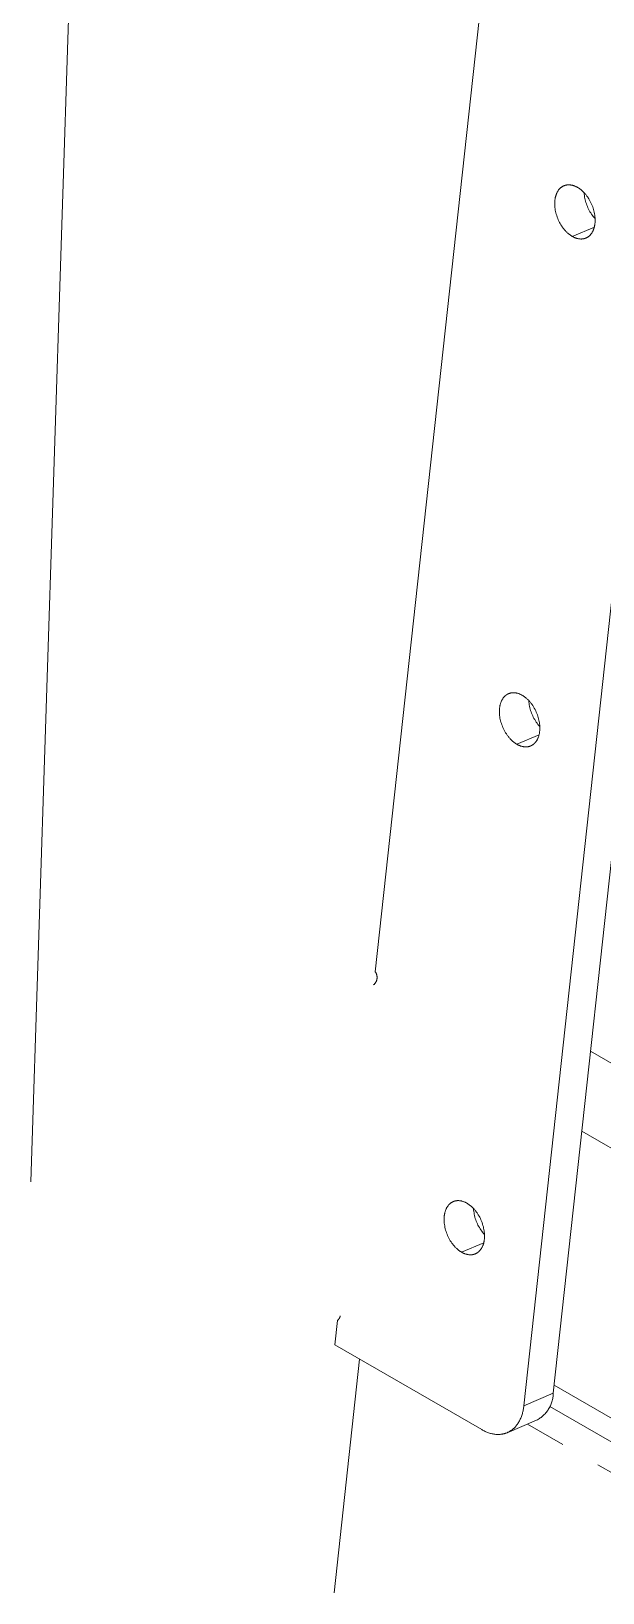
# Model space of a CAD drawing. Header units: inches. Extents: x -16 to 183, y -17 to 123.
# Drawn here: x 47.807 to 49.214, y 3.632 to 7.477 of the extents above; entities that cross this region are included whole.
import ezdxf

# ---------------------------------------------------------------- set-up
doc = ezdxf.new("R2010")
doc.units = ezdxf.units.IN
doc.linetypes.add('HIDDEN', pattern=[1.905, 1.27, -0.635])
doc.layers.add('ZANO_R', color=7, linetype='Continuous', lineweight=0)
doc.layers.add('ZANO_R_przerywana', color=250, linetype='HIDDEN', lineweight=0)

msp = doc.modelspace()

# ---------------------------------------------------------------- linework, layer by layer
at = {"layer": 'ZANO_R'}
for p, q in [((49.09182, 4.12322), (49.93344, 11.85211)), ((49.01933, 4.0926), (49.85922, 11.80564)), ((47.80522, 4.64388), (47.98348, 10.11706)), ((48.95901, 7.96488), (48.65367, 5.16085)), ((49.09848, 7.07339), (49.09892, 7.07464)), ((49.09892, 7.07464), (49.09939, 7.07586)), ((49.09939, 7.07586), (49.09989, 7.07707)), ((49.09989, 7.07707), (49.10041, 7.07825)), ((49.10041, 7.07825), (49.10097, 7.07942)), ((49.10097, 7.07942), (49.10156, 7.08056)), ((49.10156, 7.08056), (49.10218, 7.08168)), ((49.10218, 7.08168), (49.10282, 7.08278)), ((49.10282, 7.08278), (49.1035, 7.08384)), ((49.1035, 7.08384), (49.10421, 7.08488)), ((49.10421, 7.08488), (49.10494, 7.08589)), ((49.10494, 7.08589), (49.10571, 7.08686)), ((49.10571, 7.08686), (49.1065, 7.08781)), ((49.1065, 7.08781), (49.1069, 7.08827)), ((49.1069, 7.08827), (49.10732, 7.08872)), ((49.10732, 7.08872), (49.10774, 7.08916)), ((49.10774, 7.08916), (49.10816, 7.08959)), ((49.10816, 7.08959), (49.1086, 7.09002)), ((49.1086, 7.09002), (49.10903, 7.09043)), ((49.10903, 7.09043), (49.10948, 7.09084)), ((49.10948, 7.09084), (49.10993, 7.09123)), ((49.10993, 7.09123), (49.11039, 7.09162)), ((49.11039, 7.09162), (49.11086, 7.092)), ((49.11086, 7.092), (49.11133, 7.09237)), ((49.11133, 7.09237), (49.1118, 7.09272)), ((49.1118, 7.09272), (49.11228, 7.09307)), ((49.11228, 7.09307), (49.11277, 7.09341)), ((49.11277, 7.09341), (49.11327, 7.09374)), ((49.11327, 7.09374), (49.11377, 7.09405)), ((49.11377, 7.09405), (49.11427, 7.09436)), ((49.11427, 7.09436), (49.11478, 7.09466)), ((49.11478, 7.09466), (49.11529, 7.09494)), ((49.11529, 7.09494), (49.11581, 7.09522)), ((49.11581, 7.09522), (49.11634, 7.09548)), ((49.11634, 7.09548), (49.11687, 7.09573)), ((49.11687, 7.09573), (49.1174, 7.09598)), ((49.1174, 7.09598), (49.11794, 7.09621)), ((49.11794, 7.09621), (49.11848, 7.09643)), ((49.11848, 7.09643), (49.11903, 7.09664)), ((49.11903, 7.09664), (49.11958, 7.09684)), ((49.11958, 7.09684), (49.12013, 7.09703)), ((49.12013, 7.09703), (49.12069, 7.09721)), ((49.12069, 7.09721), (49.12125, 7.09737)), ((49.12125, 7.09737), (49.12181, 7.09753)), ((49.12181, 7.09753), (49.12238, 7.09767)), ((49.12238, 7.09767), (49.12295, 7.09781)), ((49.12295, 7.09781), (49.12353, 7.09793)), ((49.12353, 7.09793), (49.1241, 7.09804)), ((49.1241, 7.09804), (49.12468, 7.09814)), ((49.12468, 7.09814), (49.12526, 7.09823)), ((49.12526, 7.09823), (49.12585, 7.09831)), ((49.12585, 7.09831), (49.12643, 7.09838)), ((49.12643, 7.09838), (49.12702, 7.09843)), ((49.12702, 7.09843), (49.12761, 7.09848)), ((49.12761, 7.09848), (49.1282, 7.09852)), ((49.1282, 7.09852), (49.1288, 7.09854)), ((49.1288, 7.09854), (49.12939, 7.09855)), ((49.12939, 7.09855), (49.12999, 7.09856)), ((49.12999, 7.09856), (49.13058, 7.09855)), ((49.13058, 7.09855), (49.13178, 7.0985)), ((49.13178, 7.0985), (49.13298, 7.09842)), ((49.13298, 7.09842), (49.13418, 7.09829)), ((49.13418, 7.09829), (49.13538, 7.09812)), ((49.13538, 7.09812), (49.13658, 7.09792)), ((49.13658, 7.09792), (49.13777, 7.09767)), ((49.13777, 7.09767), (49.13897, 7.09739)), ((49.13897, 7.09739), (49.14016, 7.09708)), ((49.14016, 7.09708), (49.14134, 7.09673)), ((49.14134, 7.09673), (49.14252, 7.09634)), ((49.14252, 7.09634), (49.14369, 7.09592)), ((49.14369, 7.09592), (49.14485, 7.09547)), ((49.14485, 7.09547), (49.146, 7.09499)), ((49.146, 7.09499), (49.14715, 7.09448)), ((49.14715, 7.09448), (49.14828, 7.09394)), ((49.14828, 7.09394), (49.1494, 7.09337)), ((49.1494, 7.09337), (49.15051, 7.09278)), ((49.15051, 7.09278), (49.15161, 7.09216)), ((49.15161, 7.09216), (49.15271, 7.09151)), ((49.15271, 7.09151), (49.15381, 7.09083)), ((49.15381, 7.09083), (49.15491, 7.09011)), ((49.15491, 7.09011), (49.15602, 7.08935)), ((49.15602, 7.08935), (49.15713, 7.08856)), ((49.15713, 7.08856), (49.15825, 7.08773)), ((49.15825, 7.08773), (49.15937, 7.08687)), ((49.15937, 7.08687), (49.16049, 7.08597)), ((49.16049, 7.08597), (49.1616, 7.08503)), ((49.1616, 7.08503), (49.16272, 7.08405)), ((49.16272, 7.08405), (49.16383, 7.08304)), ((49.16383, 7.08304), (49.16494, 7.08199)), ((49.16494, 7.08199), (49.16605, 7.0809)), ((49.16605, 7.0809), (49.16715, 7.07978)), ((49.16715, 7.07978), (49.16824, 7.07863)), ((49.16808, 7.07556), (49.16782, 7.07908)), ((49.16847, 7.07205), (49.16808, 7.07556)), ((49.16824, 7.07863), (49.16932, 7.07743)), ((49.16932, 7.07743), (49.1704, 7.07621)), ((49.1704, 7.07621), (49.17146, 7.07495)), ((49.17146, 7.07495), (49.17251, 7.07366)), ((49.09524, 7.05193), (49.09525, 7.05339)), ((49.09526, 7.05044), (49.09524, 7.05193)), ((49.09525, 7.05339), (49.09529, 7.05484)), ((49.09531, 7.04892), (49.09526, 7.05044)), ((49.09529, 7.05484), (49.09535, 7.05626)), ((49.09538, 7.04739), (49.09531, 7.04892)), ((49.09535, 7.05626), (49.09543, 7.05766)), ((49.09548, 7.04584), (49.09538, 7.04739)), ((49.09543, 7.05766), (49.09554, 7.05903)), ((49.09561, 7.04427), (49.09548, 7.04584)), ((49.09554, 7.05903), (49.09568, 7.06037)), ((49.09578, 7.04268), (49.09561, 7.04427)), ((49.09568, 7.06037), (49.09583, 7.0617)), ((49.09619, 7.03946), (49.09578, 7.04268)), ((49.09583, 7.0617), (49.09602, 7.06303)), ((49.09602, 7.06303), (49.09623, 7.06435)), ((49.09673, 7.03618), (49.09619, 7.03946)), ((49.09623, 7.06435), (49.09647, 7.06567)), ((49.09647, 7.06567), (49.09673, 7.06699)), ((49.09673, 7.06699), (49.09702, 7.06829)), ((49.09739, 7.03285), (49.09673, 7.03618)), ((49.09702, 7.06829), (49.09735, 7.06958)), ((49.09735, 7.06958), (49.0977, 7.07087)), ((49.0977, 7.07087), (49.09807, 7.07214)), ((49.09807, 7.07214), (49.09848, 7.07339)), ((49.16897, 7.06855), (49.16847, 7.07205)), ((49.1696, 7.06508), (49.16897, 7.06855)), ((49.17034, 7.06163), (49.1696, 7.06508)), ((49.1712, 7.0582), (49.17034, 7.06163)), ((49.17218, 7.05481), (49.1712, 7.0582)), ((49.17327, 7.05145), (49.17218, 7.05481)), ((49.17251, 7.07366), (49.17355, 7.07233)), ((49.17448, 7.04813), (49.17327, 7.05145)), ((49.17355, 7.07233), (49.17458, 7.07098)), ((49.1758, 7.04486), (49.17448, 7.04813)), ((49.17458, 7.07098), (49.17559, 7.06959)), ((49.17559, 7.06959), (49.17658, 7.06818)), ((49.17722, 7.04163), (49.1758, 7.04486)), ((49.17658, 7.06818), (49.17756, 7.06673)), ((49.17876, 7.03845), (49.17722, 7.04163)), ((49.17756, 7.06673), (49.17945, 7.06377)), ((49.18041, 7.03533), (49.17876, 7.03845)), ((49.17945, 7.06377), (49.18126, 7.06071)), ((49.18126, 7.06071), (49.18298, 7.05756)), ((49.18298, 7.05756), (49.1846, 7.05435)), ((49.1846, 7.05435), (49.18611, 7.05107)), ((49.18611, 7.05107), (49.18751, 7.04774)), ((49.18751, 7.04774), (49.1888, 7.04438)), ((49.1888, 7.04438), (49.18996, 7.041)), ((49.18996, 7.041), (49.191, 7.03762)), ((49.191, 7.03762), (49.19192, 7.03424)), ((49.09818, 7.0295), (49.09739, 7.03285)), ((49.09909, 7.02612), (49.09818, 7.0295)), ((49.10013, 7.02273), (49.09909, 7.02612)), ((49.1013, 7.01935), (49.10013, 7.02273)), ((49.10258, 7.016), (49.1013, 7.01935)), ((49.10398, 7.01267), (49.10258, 7.016)), ((49.10549, 7.00939), (49.10398, 7.01267)), ((49.10711, 7.00617), (49.10549, 7.00939)), ((49.10883, 7.00303), (49.10711, 7.00617)), ((49.11064, 6.99997), (49.10883, 7.00303)), ((49.11254, 6.997), (49.11064, 6.99997)), ((49.18216, 7.03226), (49.18041, 7.03533)), ((49.18402, 7.02926), (49.18216, 7.03226)), ((49.18597, 7.02632), (49.18402, 7.02926)), ((49.18803, 7.02345), (49.18597, 7.02632)), ((49.19018, 7.02065), (49.18803, 7.02345)), ((49.19243, 7.01792), (49.19018, 7.02065)), ((49.19192, 7.03424), (49.1927, 7.03088)), ((49.19477, 7.01528), (49.19243, 7.01792)), ((49.1927, 7.03088), (49.19337, 7.02756)), ((49.19363, 6.99806), (49.19336, 6.99675)), ((49.19337, 7.02756), (49.1939, 7.02428)), ((49.19386, 6.99938), (49.19363, 6.99806)), ((49.19407, 7.0007), (49.19386, 6.99938)), ((49.1939, 7.02428), (49.19432, 7.02105)), ((49.19426, 7.00203), (49.19407, 7.0007)), ((49.19442, 7.00336), (49.19426, 7.00203)), ((49.19432, 7.02105), (49.19448, 7.01947)), ((49.19455, 7.00471), (49.19442, 7.00336)), ((49.19448, 7.01947), (49.19461, 7.0179)), ((49.19466, 7.00608), (49.19455, 7.00471)), ((49.19461, 7.0179), (49.19471, 7.01634)), ((49.19475, 7.00748), (49.19466, 7.00608)), ((49.19471, 7.01634), (49.19479, 7.01481)), ((49.19481, 7.0089), (49.19475, 7.00748)), ((49.19479, 7.01481), (49.19483, 7.0133)), ((49.19484, 7.01034), (49.19481, 7.0089)), ((49.19483, 7.0133), (49.19485, 7.01181)), ((49.19485, 7.01181), (49.19484, 7.01034)), ((49.11351, 6.99556), (49.11254, 6.997)), ((49.1145, 6.99414), (49.11351, 6.99556)), ((49.11551, 6.99276), (49.1145, 6.99414)), ((49.11654, 6.9914), (49.11551, 6.99276)), ((49.11758, 6.99008), (49.11654, 6.9914)), ((49.11863, 6.98879), (49.11758, 6.99008)), ((49.11969, 6.98753), (49.11863, 6.98879)), ((49.12077, 6.9863), (49.11969, 6.98753)), ((49.12185, 6.98511), (49.12077, 6.9863)), ((49.12295, 6.98395), (49.12185, 6.98511)), ((49.12404, 6.98283), (49.12295, 6.98395)), ((49.12515, 6.98175), (49.12404, 6.98283)), ((49.12626, 6.9807), (49.12515, 6.98175)), ((49.12737, 6.97968), (49.12626, 6.9807)), ((49.12849, 6.97871), (49.12737, 6.97968)), ((49.12961, 6.97777), (49.12849, 6.97871)), ((49.13072, 6.97687), (49.12961, 6.97777)), ((49.13184, 6.976), (49.13072, 6.97687)), ((49.13296, 6.97517), (49.13184, 6.976)), ((49.13407, 6.97438), (49.13296, 6.97517)), ((49.13518, 6.97363), (49.13407, 6.97438)), ((49.13629, 6.97291), (49.13518, 6.97363)), ((49.13739, 6.97222), (49.13629, 6.97291)), ((49.13848, 6.97158), (49.13739, 6.97222)), ((49.13848, 6.97158), (49.19285, 6.99454)), ((49.13958, 6.97096), (49.13848, 6.97158)), ((49.14069, 6.97037), (49.13958, 6.97096)), ((49.14181, 6.9698), (49.14069, 6.97037)), ((49.14294, 6.96926), (49.14181, 6.9698)), ((49.14409, 6.96875), (49.14294, 6.96926)), ((49.14524, 6.96827), (49.14409, 6.96875)), ((49.1464, 6.96782), (49.14524, 6.96827)), ((49.14757, 6.9674), (49.1464, 6.96782)), ((49.14875, 6.96701), (49.14757, 6.9674)), ((49.14994, 6.96666), (49.14875, 6.96701)), ((49.15113, 6.96634), (49.14994, 6.96666)), ((49.15232, 6.96606), (49.15113, 6.96634)), ((49.15352, 6.96582), (49.15232, 6.96606)), ((49.15471, 6.96561), (49.15352, 6.96582)), ((49.15591, 6.96544), (49.15471, 6.96561)), ((49.15711, 6.96532), (49.15591, 6.96544)), ((49.15831, 6.96523), (49.15711, 6.96532)), ((49.15951, 6.96519), (49.15831, 6.96523)), ((49.16011, 6.96518), (49.15951, 6.96519)), ((49.1607, 6.96518), (49.16011, 6.96518)), ((49.1613, 6.9652), (49.1607, 6.96518)), ((49.16189, 6.96522), (49.1613, 6.9652)), ((49.16248, 6.96526), (49.16189, 6.96522)), ((49.16307, 6.9653), (49.16248, 6.96526)), ((49.16366, 6.96536), (49.16307, 6.9653)), ((49.16425, 6.96543), (49.16366, 6.96536)), ((49.16483, 6.96551), (49.16425, 6.96543)), ((49.16541, 6.96559), (49.16483, 6.96551)), ((49.16599, 6.9657), (49.16541, 6.96559)), ((49.16657, 6.96581), (49.16599, 6.9657)), ((49.16714, 6.96593), (49.16657, 6.96581)), ((49.16771, 6.96606), (49.16714, 6.96593)), ((49.16828, 6.96621), (49.16771, 6.96606)), ((49.16884, 6.96636), (49.16828, 6.96621)), ((49.1694, 6.96653), (49.16884, 6.96636)), ((49.16996, 6.96671), (49.1694, 6.96653)), ((49.17052, 6.9669), (49.16996, 6.96671)), ((49.17107, 6.96709), (49.17052, 6.9669)), ((49.17161, 6.9673), (49.17107, 6.96709)), ((49.17216, 6.96753), (49.17161, 6.9673)), ((49.17269, 6.96776), (49.17216, 6.96753)), ((49.17323, 6.968), (49.17269, 6.96776)), ((49.17376, 6.96826), (49.17323, 6.968)), ((49.17428, 6.96852), (49.17376, 6.96826)), ((49.1748, 6.96879), (49.17428, 6.96852)), ((49.17531, 6.96908), (49.1748, 6.96879)), ((49.17582, 6.96938), (49.17531, 6.96908)), ((49.17633, 6.96968), (49.17582, 6.96938)), ((49.17683, 6.97), (49.17633, 6.96968)), ((49.17732, 6.97033), (49.17683, 6.97)), ((49.17781, 6.97066), (49.17732, 6.97033)), ((49.17829, 6.97101), (49.17781, 6.97066)), ((49.17877, 6.97137), (49.17829, 6.97101)), ((49.17924, 6.97174), (49.17877, 6.97137)), ((49.1797, 6.97211), (49.17924, 6.97174)), ((49.18016, 6.9725), (49.1797, 6.97211)), ((49.18061, 6.9729), (49.18016, 6.9725)), ((49.18106, 6.9733), (49.18061, 6.9729)), ((49.1815, 6.97372), (49.18106, 6.9733)), ((49.18193, 6.97414), (49.1815, 6.97372)), ((49.18236, 6.97458), (49.18193, 6.97414)), ((49.18278, 6.97502), (49.18236, 6.97458)), ((49.18319, 6.97547), (49.18278, 6.97502)), ((49.18359, 6.97593), (49.18319, 6.97547)), ((49.18439, 6.97687), (49.18359, 6.97593)), ((49.18515, 6.97785), (49.18439, 6.97687)), ((49.18589, 6.97886), (49.18515, 6.97785)), ((49.18659, 6.97989), (49.18589, 6.97886)), ((49.18727, 6.98096), (49.18659, 6.97989)), ((49.18792, 6.98205), (49.18727, 6.98096)), ((49.18853, 6.98317), (49.18792, 6.98205)), ((49.18912, 6.98432), (49.18853, 6.98317)), ((49.18968, 6.98548), (49.18912, 6.98432)), ((49.19021, 6.98667), (49.18968, 6.98548)), ((49.1907, 6.98787), (49.19021, 6.98667)), ((49.19117, 6.9891), (49.1907, 6.98787)), ((49.19161, 6.99034), (49.19117, 6.9891)), ((49.19202, 6.9916), (49.19161, 6.99034)), ((49.1924, 6.99287), (49.19202, 6.9916)), ((49.19275, 6.99415), (49.1924, 6.99287)), ((49.19307, 6.99545), (49.19275, 6.99415)), ((49.19336, 6.99675), (49.19307, 6.99545)), ((48.9781, 5.84387), (48.97861, 5.84417)), ((48.97861, 5.84417), (48.97912, 5.84445)), ((48.97912, 5.84445), (48.97964, 5.84473)), ((48.97964, 5.84473), (48.98017, 5.84499)), ((48.98017, 5.84499), (48.9807, 5.84525)), ((48.9807, 5.84525), (48.98123, 5.84549)), ((48.98123, 5.84549), (48.98177, 5.84572)), ((48.98177, 5.84572), (48.98231, 5.84594)), ((48.98231, 5.84594), (48.98286, 5.84615)), ((48.98286, 5.84615), (48.98341, 5.84635)), ((48.98341, 5.84635), (48.98396, 5.84654)), ((48.98396, 5.84654), (48.98452, 5.84672)), ((48.98452, 5.84672), (48.98508, 5.84688)), ((48.98508, 5.84688), (48.98564, 5.84704)), ((48.98564, 5.84704), (48.98621, 5.84718)), ((48.98621, 5.84718), (48.98678, 5.84732)), ((48.98678, 5.84732), (48.98736, 5.84744)), ((48.98736, 5.84744), (48.98793, 5.84755)), ((48.98793, 5.84755), (48.98851, 5.84765)), ((48.98851, 5.84765), (48.98909, 5.84774)), ((48.98909, 5.84774), (48.98968, 5.84782)), ((48.98968, 5.84782), (48.99026, 5.84789)), ((48.99026, 5.84789), (48.99085, 5.84795)), ((48.99085, 5.84795), (48.99144, 5.84799)), ((48.99144, 5.84799), (48.99203, 5.84803)), ((48.99203, 5.84803), (48.99263, 5.84805)), ((48.99263, 5.84805), (48.99322, 5.84807)), ((48.99322, 5.84807), (48.99382, 5.84807)), ((48.99382, 5.84807), (48.99441, 5.84806)), ((48.99441, 5.84806), (48.99561, 5.84802)), ((48.99561, 5.84802), (48.99681, 5.84793)), ((48.99681, 5.84793), (48.99801, 5.8478)), ((48.99801, 5.8478), (48.99921, 5.84764)), ((48.99921, 5.84764), (49.00041, 5.84743)), ((49.00041, 5.84743), (49.0016, 5.84719)), ((49.0016, 5.84719), (49.0028, 5.84691)), ((49.0028, 5.84691), (49.00399, 5.84659)), ((49.00399, 5.84659), (49.00517, 5.84624)), ((49.00517, 5.84624), (49.00635, 5.84585)), ((49.00635, 5.84585), (49.00752, 5.84543)), ((49.00752, 5.84543), (49.00868, 5.84498)), ((49.00868, 5.84498), (49.00984, 5.8445)), ((49.00984, 5.8445), (49.01098, 5.84399)), ((49.01098, 5.84399), (49.01211, 5.84345)), ((48.95912, 5.80435), (48.95918, 5.80577)), ((48.95918, 5.80577), (48.95926, 5.80717)), ((48.95926, 5.80717), (48.95937, 5.80854)), ((48.95937, 5.80854), (48.95951, 5.80988)), ((48.95951, 5.80988), (48.95967, 5.81121)), ((48.95967, 5.81121), (48.95985, 5.81254)), ((48.95985, 5.81254), (48.96006, 5.81387)), ((48.96006, 5.81387), (48.9603, 5.81518)), ((48.9603, 5.81518), (48.96056, 5.8165)), ((48.96056, 5.8165), (48.96086, 5.8178)), ((48.96086, 5.8178), (48.96118, 5.81909)), ((48.96118, 5.81909), (48.96153, 5.82038)), ((48.96153, 5.82038), (48.96191, 5.82165)), ((48.96191, 5.82165), (48.96231, 5.82291)), ((48.96231, 5.82291), (48.96275, 5.82415)), ((48.96275, 5.82415), (48.96322, 5.82537)), ((48.96322, 5.82537), (48.96372, 5.82658)), ((48.96372, 5.82658), (48.96425, 5.82777)), ((48.96425, 5.82777), (48.9648, 5.82893)), ((48.9648, 5.82893), (48.96539, 5.83007)), ((48.96539, 5.83007), (48.96601, 5.83119)), ((48.96601, 5.83119), (48.96666, 5.83229)), ((48.96666, 5.83229), (48.96733, 5.83335)), ((48.96733, 5.83335), (48.96804, 5.83439)), ((48.96804, 5.83439), (48.96877, 5.8354)), ((48.96877, 5.8354), (48.96954, 5.83637)), ((48.96954, 5.83637), (48.97033, 5.83732)), ((48.97033, 5.83732), (48.97073, 5.83778)), ((48.97073, 5.83778), (48.97115, 5.83823)), ((48.97115, 5.83823), (48.97157, 5.83867)), ((48.97157, 5.83867), (48.97199, 5.8391)), ((48.97199, 5.8391), (48.97243, 5.83953)), ((48.97243, 5.83953), (48.97287, 5.83994)), ((48.97287, 5.83994), (48.97331, 5.84035)), ((48.97331, 5.84035), (48.97376, 5.84075)), ((48.97376, 5.84075), (48.97422, 5.84113)), ((48.97422, 5.84113), (48.97469, 5.84151)), ((48.97469, 5.84151), (48.97516, 5.84188)), ((48.97516, 5.84188), (48.97563, 5.84223)), ((48.97563, 5.84223), (48.97612, 5.84258)), ((48.97612, 5.84258), (48.9766, 5.84292)), ((48.9766, 5.84292), (48.9771, 5.84325)), ((48.9771, 5.84325), (48.9776, 5.84356)), ((48.9776, 5.84356), (48.9781, 5.84387)), ((49.01211, 5.84345), (49.01324, 5.84288)), ((49.01324, 5.84288), (49.01435, 5.84229)), ((49.01435, 5.84229), (49.01544, 5.84167)), ((49.01544, 5.84167), (49.01654, 5.84102)), ((49.01654, 5.84102), (49.01764, 5.84034)), ((49.01764, 5.84034), (49.01874, 5.83962)), ((49.01874, 5.83962), (49.01985, 5.83887)), ((49.01985, 5.83887), (49.02097, 5.83807)), ((49.02097, 5.83807), (49.02208, 5.83724)), ((49.02208, 5.83724), (49.0232, 5.83638)), ((49.0232, 5.83638), (49.02432, 5.83548)), ((49.02432, 5.83548), (49.02543, 5.83454)), ((49.02543, 5.83454), (49.02655, 5.83356)), ((49.02655, 5.83356), (49.02766, 5.83255)), ((49.02766, 5.83255), (49.02877, 5.8315)), ((49.02877, 5.8315), (49.02988, 5.83041)), ((49.02988, 5.83041), (49.03098, 5.82929)), ((49.03098, 5.82929), (49.03207, 5.82814)), ((49.03191, 5.82507), (49.03165, 5.82859)), ((49.0323, 5.82156), (49.03191, 5.82507)), ((49.03207, 5.82814), (49.03315, 5.82695)), ((49.03281, 5.81806), (49.0323, 5.82156)), ((49.03343, 5.81459), (49.03281, 5.81806)), ((49.03315, 5.82695), (49.03423, 5.82572)), ((49.03417, 5.81114), (49.03343, 5.81459)), ((49.03503, 5.80771), (49.03417, 5.81114)), ((49.03423, 5.82572), (49.03529, 5.82446)), ((49.03601, 5.80432), (49.03503, 5.80771)), ((49.03529, 5.82446), (49.03635, 5.82317)), ((49.03635, 5.82317), (49.03738, 5.82184)), ((49.03738, 5.82184), (49.03841, 5.82049)), ((49.03841, 5.82049), (49.03942, 5.8191)), ((49.03942, 5.8191), (49.04041, 5.81769)), ((49.04041, 5.81769), (49.04139, 5.81625)), ((49.04139, 5.81625), (49.04328, 5.81328)), ((49.04328, 5.81328), (49.04509, 5.81022)), ((49.04509, 5.81022), (49.04681, 5.80707)), ((49.04681, 5.80707), (49.04843, 5.80386)), ((48.95907, 5.80144), (48.95908, 5.80291)), ((48.95909, 5.79995), (48.95907, 5.80144)), ((48.95908, 5.80291), (48.95912, 5.80435)), ((48.95914, 5.79844), (48.95909, 5.79995)), ((48.95921, 5.7969), (48.95914, 5.79844)), ((48.95931, 5.79535), (48.95921, 5.7969)), ((48.95945, 5.79378), (48.95931, 5.79535)), ((48.95961, 5.79219), (48.95945, 5.79378)), ((48.96002, 5.78897), (48.95961, 5.79219)), ((48.96056, 5.78569), (48.96002, 5.78897)), ((48.96122, 5.78236), (48.96056, 5.78569)), ((48.96201, 5.77901), (48.96122, 5.78236)), ((48.96292, 5.77563), (48.96201, 5.77901)), ((48.96396, 5.77224), (48.96292, 5.77563)), ((48.96513, 5.76887), (48.96396, 5.77224)), ((48.96641, 5.76551), (48.96513, 5.76887)), ((49.0371, 5.80096), (49.03601, 5.80432)), ((49.03831, 5.79764), (49.0371, 5.80096)), ((49.03963, 5.79437), (49.03831, 5.79764)), ((49.04106, 5.79114), (49.03963, 5.79437)), ((49.04259, 5.78796), (49.04106, 5.79114)), ((49.04424, 5.78484), (49.04259, 5.78796)), ((49.04599, 5.78177), (49.04424, 5.78484)), ((49.04785, 5.77877), (49.04599, 5.78177)), ((49.0498, 5.77583), (49.04785, 5.77877)), ((49.04843, 5.80386), (49.04994, 5.80058)), ((49.05186, 5.77296), (49.0498, 5.77583)), ((49.04994, 5.80058), (49.05134, 5.79725)), ((49.05134, 5.79725), (49.05263, 5.79389)), ((49.05401, 5.77016), (49.05186, 5.77296)), ((49.05263, 5.79389), (49.05379, 5.79051)), ((49.05379, 5.79051), (49.05483, 5.78713)), ((49.05626, 5.76744), (49.05401, 5.77016)), ((49.05483, 5.78713), (49.05575, 5.78375)), ((49.05575, 5.78375), (49.05654, 5.78039)), ((49.0586, 5.76479), (49.05626, 5.76744)), ((49.05654, 5.78039), (49.0572, 5.77707)), ((49.0572, 5.77707), (49.05773, 5.77379)), ((49.05773, 5.77379), (49.05815, 5.77057)), ((49.05815, 5.77057), (49.05831, 5.76898)), ((49.05831, 5.76898), (49.05844, 5.76741)), ((49.05844, 5.76741), (49.05854, 5.76585)), ((48.96781, 5.76218), (48.96641, 5.76551)), ((48.96933, 5.7589), (48.96781, 5.76218)), ((48.97094, 5.75568), (48.96933, 5.7589)), ((48.97266, 5.75254), (48.97094, 5.75568)), ((48.97447, 5.74948), (48.97266, 5.75254)), ((48.97637, 5.74651), (48.97447, 5.74948)), ((48.97734, 5.74507), (48.97637, 5.74651)), ((48.97834, 5.74366), (48.97734, 5.74507)), ((48.97935, 5.74227), (48.97834, 5.74366)), ((48.98037, 5.74091), (48.97935, 5.74227)), ((48.98141, 5.73959), (48.98037, 5.74091)), ((48.98246, 5.7383), (48.98141, 5.73959)), ((48.98353, 5.73704), (48.98246, 5.7383)), ((48.9846, 5.73581), (48.98353, 5.73704)), ((48.98568, 5.73462), (48.9846, 5.73581)), ((48.98678, 5.73346), (48.98568, 5.73462)), ((48.98788, 5.73234), (48.98678, 5.73346)), ((48.98898, 5.73126), (48.98788, 5.73234)), ((48.99009, 5.73021), (48.98898, 5.73126)), ((48.9912, 5.7292), (48.99009, 5.73021)), ((48.99232, 5.72822), (48.9912, 5.7292)), ((49.00231, 5.72109), (49.05668, 5.74405)), ((49.05042, 5.72941), (49.04972, 5.72837)), ((49.0511, 5.73047), (49.05042, 5.72941)), ((49.05175, 5.73156), (49.0511, 5.73047)), ((49.05236, 5.73268), (49.05175, 5.73156)), ((49.05295, 5.73383), (49.05236, 5.73268)), ((49.05351, 5.73499), (49.05295, 5.73383)), ((49.05404, 5.73618), (49.05351, 5.73499)), ((49.05453, 5.73739), (49.05404, 5.73618)), ((49.055, 5.73861), (49.05453, 5.73739)), ((49.05544, 5.73985), (49.055, 5.73861)), ((49.05585, 5.74111), (49.05544, 5.73985)), ((49.05623, 5.74238), (49.05585, 5.74111)), ((49.05658, 5.74366), (49.05623, 5.74238)), ((49.0569, 5.74496), (49.05658, 5.74366)), ((49.05719, 5.74626), (49.0569, 5.74496)), ((49.05746, 5.74757), (49.05719, 5.74626)), ((49.05769, 5.74889), (49.05746, 5.74757)), ((49.05791, 5.75022), (49.05769, 5.74889)), ((49.05809, 5.75154), (49.05791, 5.75022)), ((49.05825, 5.75288), (49.05809, 5.75154)), ((49.05838, 5.75422), (49.05825, 5.75288)), ((49.05849, 5.75559), (49.05838, 5.75422)), ((49.05858, 5.75699), (49.05849, 5.75559)), ((49.05854, 5.76585), (49.05862, 5.76432)), ((49.05864, 5.75841), (49.05858, 5.75699)), ((49.05862, 5.76432), (49.05866, 5.76281)), ((49.05867, 5.75985), (49.05864, 5.75841)), ((49.05866, 5.76281), (49.05868, 5.76132)), ((49.05868, 5.76132), (49.05867, 5.75985)), ((48.99344, 5.72728), (48.99232, 5.72822)), ((48.99456, 5.72638), (48.99344, 5.72728)), ((48.99567, 5.72551), (48.99456, 5.72638)), ((48.99679, 5.72468), (48.99567, 5.72551)), ((48.9979, 5.72389), (48.99679, 5.72468)), ((48.99901, 5.72314), (48.9979, 5.72389)), ((49.00012, 5.72242), (48.99901, 5.72314)), ((49.00122, 5.72174), (49.00012, 5.72242)), ((49.00231, 5.72109), (49.00122, 5.72174)), ((49.00341, 5.72047), (49.00231, 5.72109)), ((49.00452, 5.71988), (49.00341, 5.72047)), ((49.00564, 5.71931), (49.00452, 5.71988)), ((49.00677, 5.71877), (49.00564, 5.71931)), ((49.00792, 5.71826), (49.00677, 5.71877)), ((49.00907, 5.71778), (49.00792, 5.71826)), ((49.01023, 5.71733), (49.00907, 5.71778)), ((49.01141, 5.71691), (49.01023, 5.71733)), ((49.01258, 5.71652), (49.01141, 5.71691)), ((49.01377, 5.71617), (49.01258, 5.71652)), ((49.01496, 5.71585), (49.01377, 5.71617)), ((49.01615, 5.71557), (49.01496, 5.71585)), ((49.01735, 5.71533), (49.01615, 5.71557)), ((49.01855, 5.71512), (49.01735, 5.71533)), ((49.01975, 5.71496), (49.01855, 5.71512)), ((49.02095, 5.71483), (49.01975, 5.71496)), ((49.02214, 5.71474), (49.02095, 5.71483)), ((49.02334, 5.7147), (49.02214, 5.71474)), ((49.02394, 5.71469), (49.02334, 5.7147)), ((49.02453, 5.71469), (49.02394, 5.71469)), ((49.02513, 5.71471), (49.02453, 5.71469)), ((49.02572, 5.71473), (49.02513, 5.71471)), ((49.02631, 5.71477), (49.02572, 5.71473)), ((49.0269, 5.71481), (49.02631, 5.71477)), ((49.02749, 5.71487), (49.0269, 5.71481)), ((49.02808, 5.71494), (49.02749, 5.71487)), ((49.02866, 5.71502), (49.02808, 5.71494)), ((49.02924, 5.71511), (49.02866, 5.71502)), ((49.02982, 5.71521), (49.02924, 5.71511)), ((49.0304, 5.71532), (49.02982, 5.71521)), ((49.03097, 5.71544), (49.0304, 5.71532)), ((49.03154, 5.71557), (49.03097, 5.71544)), ((49.03211, 5.71572), (49.03154, 5.71557)), ((49.03267, 5.71587), (49.03211, 5.71572)), ((49.03324, 5.71604), (49.03267, 5.71587)), ((49.03379, 5.71622), (49.03324, 5.71604)), ((49.03435, 5.71641), (49.03379, 5.71622)), ((49.0349, 5.71661), (49.03435, 5.71641)), ((49.03544, 5.71682), (49.0349, 5.71661)), ((49.03599, 5.71704), (49.03544, 5.71682)), ((49.03652, 5.71727), (49.03599, 5.71704)), ((49.03706, 5.71751), (49.03652, 5.71727)), ((49.03759, 5.71777), (49.03706, 5.71751)), ((49.03811, 5.71803), (49.03759, 5.71777)), ((49.03863, 5.71831), (49.03811, 5.71803)), ((49.03914, 5.71859), (49.03863, 5.71831)), ((49.03965, 5.71889), (49.03914, 5.71859)), ((49.04016, 5.71919), (49.03965, 5.71889)), ((49.04066, 5.71951), (49.04016, 5.71919)), ((49.04115, 5.71984), (49.04066, 5.71951)), ((49.04164, 5.72018), (49.04115, 5.71984)), ((49.04212, 5.72052), (49.04164, 5.72018)), ((49.0426, 5.72088), (49.04212, 5.72052)), ((49.04307, 5.72125), (49.0426, 5.72088)), ((49.04353, 5.72163), (49.04307, 5.72125)), ((49.04399, 5.72201), (49.04353, 5.72163)), ((49.04444, 5.72241), (49.04399, 5.72201)), ((49.04489, 5.72281), (49.04444, 5.72241)), ((49.04533, 5.72323), (49.04489, 5.72281)), ((49.04576, 5.72365), (49.04533, 5.72323)), ((49.04619, 5.72409), (49.04576, 5.72365)), ((49.04661, 5.72453), (49.04619, 5.72409)), ((49.04702, 5.72498), (49.04661, 5.72453)), ((49.04743, 5.72544), (49.04702, 5.72498)), ((49.04822, 5.72638), (49.04743, 5.72544)), ((49.04898, 5.72736), (49.04822, 5.72638)), ((49.04972, 5.72837), (49.04898, 5.72736)), ((48.65367, 5.16085), (48.65413, 5.16017)), ((48.65413, 5.16017), (48.65456, 5.15947)), ((48.65456, 5.15947), (48.65497, 5.15876)), ((48.65497, 5.15876), (48.65535, 5.15803)), ((48.65535, 5.15803), (48.65571, 5.1573)), ((48.65571, 5.1573), (48.65605, 5.15655)), ((48.65605, 5.15655), (48.65635, 5.15578)), ((48.65635, 5.15578), (48.65663, 5.15501)), ((48.65663, 5.15501), (48.65689, 5.15423)), ((48.65689, 5.15423), (48.65712, 5.15345)), ((48.65712, 5.15345), (48.65732, 5.15265)), ((48.65732, 5.15265), (48.65749, 5.15185)), ((48.65749, 5.15185), (48.65764, 5.15104)), ((48.65018, 5.12946), (48.64956, 5.12892)), ((48.65077, 5.13003), (48.65018, 5.12946)), ((48.65135, 5.13061), (48.65077, 5.13003)), ((48.6519, 5.13122), (48.65135, 5.13061)), ((48.65244, 5.13184), (48.6519, 5.13122)), ((48.65295, 5.13248), (48.65244, 5.13184)), ((48.65344, 5.13314), (48.65295, 5.13248)), ((48.65391, 5.13381), (48.65344, 5.13314)), ((48.65435, 5.1345), (48.65391, 5.13381)), ((48.65477, 5.13521), (48.65435, 5.1345)), ((48.65517, 5.13593), (48.65477, 5.13521)), ((48.65554, 5.13666), (48.65517, 5.13593)), ((48.65588, 5.1374), (48.65554, 5.13666)), ((48.6562, 5.13816), (48.65588, 5.1374)), ((48.6565, 5.13892), (48.6562, 5.13816)), ((48.65677, 5.1397), (48.6565, 5.13892)), ((48.65701, 5.14048), (48.65677, 5.1397)), ((48.65722, 5.14127), (48.65701, 5.14048)), ((48.65741, 5.14207), (48.65722, 5.14127)), ((48.65757, 5.14288), (48.65741, 5.14207)), ((48.6577, 5.14369), (48.65757, 5.14288)), ((48.65764, 5.15104), (48.65776, 5.15023)), ((48.65781, 5.1445), (48.6577, 5.14369)), ((48.65776, 5.15023), (48.65785, 5.14942)), ((48.65788, 5.14532), (48.65781, 5.1445)), ((48.65785, 5.14942), (48.65791, 5.1486)), ((48.65793, 5.14614), (48.65788, 5.14532)), ((48.65791, 5.1486), (48.65795, 5.14778)), ((48.65795, 5.14696), (48.65793, 5.14614)), ((48.65795, 5.14778), (48.65795, 5.14696)), ((49.18353, 4.96545), (49.81342, 4.60179)), ((49.71065, 4.45186), (49.16209, 4.76856)), ((48.82705, 4.57488), (48.82755, 4.57609)), ((48.82755, 4.57609), (48.82808, 4.57728)), ((48.82808, 4.57728), (48.82863, 4.57844)), ((48.82863, 4.57844), (48.82922, 4.57959)), ((48.82922, 4.57959), (48.82984, 4.5807)), ((48.82984, 4.5807), (48.83049, 4.5818)), ((48.83049, 4.5818), (48.83116, 4.58286)), ((48.83116, 4.58286), (48.83187, 4.5839)), ((48.83187, 4.5839), (48.8326, 4.58491)), ((48.8326, 4.58491), (48.83337, 4.58589)), ((48.83337, 4.58589), (48.83416, 4.58683)), ((48.83416, 4.58683), (48.83457, 4.58729)), ((48.83457, 4.58729), (48.83498, 4.58774)), ((48.83498, 4.58774), (48.8354, 4.58818)), ((48.8354, 4.58818), (48.83583, 4.58862)), ((48.83583, 4.58862), (48.83626, 4.58904)), ((48.83626, 4.58904), (48.8367, 4.58945)), ((48.8367, 4.58945), (48.83714, 4.58986)), ((48.83714, 4.58986), (48.8376, 4.59026)), ((48.8376, 4.59026), (48.83805, 4.59064)), ((48.83805, 4.59064), (48.83852, 4.59102)), ((48.83852, 4.59102), (48.83899, 4.59139)), ((48.83899, 4.59139), (48.83947, 4.59175)), ((48.83947, 4.59175), (48.83995, 4.59209)), ((48.83995, 4.59209), (48.84044, 4.59243)), ((48.84044, 4.59243), (48.84093, 4.59276)), ((48.84093, 4.59276), (48.84143, 4.59307)), ((48.84143, 4.59307), (48.84193, 4.59338)), ((48.84193, 4.59338), (48.84244, 4.59368)), ((48.84244, 4.59368), (48.84296, 4.59396)), ((48.84296, 4.59396), (48.84348, 4.59424)), ((48.84348, 4.59424), (48.844, 4.5945)), ((48.844, 4.5945), (48.84453, 4.59476)), ((48.84453, 4.59476), (48.84506, 4.595)), ((48.84506, 4.595), (48.8456, 4.59523)), ((48.8456, 4.59523), (48.84614, 4.59545)), ((48.84614, 4.59545), (48.84669, 4.59566)), ((48.84669, 4.59566), (48.84724, 4.59586)), ((48.84724, 4.59586), (48.84779, 4.59605)), ((48.84779, 4.59605), (48.84835, 4.59623)), ((48.84835, 4.59623), (48.84891, 4.5964)), ((48.84891, 4.5964), (48.84948, 4.59655)), ((48.84948, 4.59655), (48.85004, 4.5967)), ((48.85004, 4.5967), (48.85061, 4.59683)), ((48.85061, 4.59683), (48.85119, 4.59695)), ((48.85119, 4.59695), (48.85176, 4.59706)), ((48.85176, 4.59706), (48.85234, 4.59716)), ((48.85234, 4.59716), (48.85293, 4.59725)), ((48.85293, 4.59725), (48.85351, 4.59733)), ((48.85351, 4.59733), (48.8541, 4.5974)), ((48.8541, 4.5974), (48.85468, 4.59746)), ((48.85468, 4.59746), (48.85527, 4.5975)), ((48.85527, 4.5975), (48.85587, 4.59754)), ((48.85587, 4.59754), (48.85646, 4.59756)), ((48.85646, 4.59756), (48.85705, 4.59758)), ((48.85705, 4.59758), (48.85765, 4.59758)), ((48.85765, 4.59758), (48.85825, 4.59757)), ((48.85825, 4.59757), (48.85944, 4.59753)), ((48.85944, 4.59753), (48.86064, 4.59744)), ((48.86064, 4.59744), (48.86184, 4.59731)), ((48.86184, 4.59731), (48.86304, 4.59715)), ((48.86304, 4.59715), (48.86424, 4.59694)), ((48.86424, 4.59694), (48.86544, 4.5967)), ((48.86544, 4.5967), (48.86663, 4.59642)), ((48.86663, 4.59642), (48.86782, 4.5961)), ((48.86782, 4.5961), (48.869, 4.59575)), ((48.869, 4.59575), (48.87018, 4.59536)), ((48.87018, 4.59536), (48.87135, 4.59494)), ((48.87135, 4.59494), (48.87251, 4.59449)), ((48.87251, 4.59449), (48.87367, 4.59401)), ((48.87367, 4.59401), (48.87481, 4.5935)), ((48.87481, 4.5935), (48.87594, 4.59296)), ((48.87594, 4.59296), (48.87707, 4.59239)), ((48.87707, 4.59239), (48.87818, 4.5918)), ((48.87818, 4.5918), (48.87927, 4.59118)), ((48.87927, 4.59118), (48.88037, 4.59053)), ((48.88037, 4.59053), (48.88147, 4.58985)), ((48.88147, 4.58985), (48.88257, 4.58913)), ((48.88257, 4.58913), (48.88368, 4.58838)), ((48.88368, 4.58838), (48.8848, 4.58758)), ((48.8848, 4.58758), (48.88591, 4.58676)), ((48.88591, 4.58676), (48.88703, 4.58589)), ((48.88703, 4.58589), (48.88815, 4.58499)), ((48.88815, 4.58499), (48.88927, 4.58405)), ((48.88927, 4.58405), (48.89038, 4.58307)), ((48.89038, 4.58307), (48.89149, 4.58206)), ((48.89149, 4.58206), (48.8926, 4.58101)), ((48.8926, 4.58101), (48.89371, 4.57993)), ((48.89371, 4.57993), (48.89481, 4.5788)), ((48.89481, 4.5788), (48.8959, 4.57765)), ((48.89575, 4.57458), (48.89548, 4.5781)), ((48.8959, 4.57765), (48.89699, 4.57646)), ((48.89699, 4.57646), (48.89806, 4.57523)), ((48.89806, 4.57523), (48.89912, 4.57397)), ((48.8229, 4.55095), (48.82291, 4.55242)), ((48.82292, 4.54946), (48.8229, 4.55095)), ((48.82291, 4.55242), (48.82295, 4.55386)), ((48.82297, 4.54795), (48.82292, 4.54946)), ((48.82295, 4.55386), (48.82301, 4.55528)), ((48.82304, 4.54641), (48.82297, 4.54795)), ((48.82301, 4.55528), (48.8231, 4.55668)), ((48.82314, 4.54486), (48.82304, 4.54641)), ((48.8231, 4.55668), (48.82321, 4.55805)), ((48.82328, 4.54329), (48.82314, 4.54486)), ((48.82321, 4.55805), (48.82334, 4.55939)), ((48.82344, 4.5417), (48.82328, 4.54329)), ((48.82334, 4.55939), (48.8235, 4.56073)), ((48.82385, 4.53848), (48.82344, 4.5417)), ((48.8235, 4.56073), (48.82368, 4.56205)), ((48.82368, 4.56205), (48.82389, 4.56338)), ((48.82439, 4.5352), (48.82385, 4.53848)), ((48.82389, 4.56338), (48.82413, 4.5647)), ((48.82413, 4.5647), (48.82439, 4.56601)), ((48.82439, 4.56601), (48.82469, 4.56731)), ((48.82469, 4.56731), (48.82501, 4.56861)), ((48.82501, 4.56861), (48.82536, 4.56989)), ((48.82536, 4.56989), (48.82574, 4.57116)), ((48.82574, 4.57116), (48.82615, 4.57242)), ((48.82615, 4.57242), (48.82658, 4.57366)), ((48.82658, 4.57366), (48.82705, 4.57488)), ((48.89613, 4.57107), (48.89575, 4.57458)), ((48.89664, 4.56758), (48.89613, 4.57107)), ((48.89726, 4.5641), (48.89664, 4.56758)), ((48.89801, 4.56065), (48.89726, 4.5641)), ((48.89887, 4.55722), (48.89801, 4.56065)), ((48.89984, 4.55383), (48.89887, 4.55722)), ((48.89912, 4.57397), (48.90018, 4.57268)), ((48.90093, 4.55047), (48.89984, 4.55383)), ((48.90018, 4.57268), (48.90122, 4.57135)), ((48.90214, 4.54715), (48.90093, 4.55047)), ((48.90122, 4.57135), (48.90224, 4.57)), ((48.90346, 4.54388), (48.90214, 4.54715)), ((48.90224, 4.57), (48.90325, 4.56861)), ((48.90325, 4.56861), (48.90424, 4.5672)), ((48.90489, 4.54065), (48.90346, 4.54388)), ((48.90424, 4.5672), (48.90522, 4.56576)), ((48.90643, 4.53747), (48.90489, 4.54065)), ((48.90522, 4.56576), (48.90711, 4.56279)), ((48.90807, 4.53435), (48.90643, 4.53747)), ((48.90711, 4.56279), (48.90892, 4.55973)), ((48.90892, 4.55973), (48.91064, 4.55659)), ((48.91064, 4.55659), (48.91226, 4.55337)), ((48.91226, 4.55337), (48.91377, 4.55009)), ((48.91377, 4.55009), (48.91518, 4.54676)), ((48.91518, 4.54676), (48.91646, 4.5434)), ((48.91646, 4.5434), (48.91762, 4.54002)), ((48.91762, 4.54002), (48.91866, 4.53664)), ((48.82505, 4.53188), (48.82439, 4.5352)), ((48.82584, 4.52852), (48.82505, 4.53188)), ((48.82675, 4.52514), (48.82584, 4.52852)), ((48.82779, 4.52176), (48.82675, 4.52514)), ((48.82896, 4.51838), (48.82779, 4.52176)), ((48.83024, 4.51502), (48.82896, 4.51838)), ((48.83164, 4.51169), (48.83024, 4.51502)), ((48.83316, 4.50841), (48.83164, 4.51169)), ((48.83478, 4.50519), (48.83316, 4.50841)), ((48.83649, 4.50205), (48.83478, 4.50519)), ((48.8383, 4.49899), (48.83649, 4.50205)), ((48.8402, 4.49602), (48.8383, 4.49899)), ((48.90982, 4.53128), (48.90807, 4.53435)), ((48.91168, 4.52828), (48.90982, 4.53128)), ((48.91364, 4.52534), (48.91168, 4.52828)), ((48.91569, 4.52247), (48.91364, 4.52534)), ((48.91784, 4.51967), (48.91569, 4.52247)), ((48.92009, 4.51695), (48.91784, 4.51967)), ((48.91866, 4.53664), (48.91958, 4.53326)), ((48.91958, 4.53326), (48.92037, 4.52991)), ((48.92243, 4.5143), (48.92009, 4.51695)), ((48.92037, 4.52991), (48.92103, 4.52658)), ((48.92103, 4.52658), (48.92157, 4.5233)), ((48.92153, 4.4984), (48.92129, 4.49708)), ((48.92174, 4.49973), (48.92153, 4.4984)), ((48.92157, 4.5233), (48.92198, 4.52008)), ((48.92192, 4.50106), (48.92174, 4.49973)), ((48.92208, 4.50239), (48.92192, 4.50106)), ((48.92198, 4.52008), (48.92214, 4.51849)), ((48.92221, 4.50373), (48.92208, 4.50239)), ((48.92214, 4.51849), (48.92227, 4.51692)), ((48.92232, 4.5051), (48.92221, 4.50373)), ((48.92227, 4.51692), (48.92237, 4.51537)), ((48.92241, 4.5065), (48.92232, 4.5051)), ((48.92237, 4.51537), (48.92245, 4.51383)), ((48.92247, 4.50792), (48.92241, 4.5065)), ((48.92245, 4.51383), (48.92249, 4.51232)), ((48.9225, 4.50936), (48.92247, 4.50792)), ((48.92249, 4.51232), (48.92251, 4.51083)), ((48.92251, 4.51083), (48.9225, 4.50936)), ((48.84117, 4.49458), (48.8402, 4.49602)), ((48.84217, 4.49317), (48.84117, 4.49458)), ((48.84318, 4.49178), (48.84217, 4.49317)), ((48.8442, 4.49043), (48.84318, 4.49178)), ((48.84524, 4.4891), (48.8442, 4.49043)), ((48.84629, 4.48781), (48.84524, 4.4891)), ((48.84736, 4.48655), (48.84629, 4.48781)), ((48.84843, 4.48532), (48.84736, 4.48655)), ((48.84952, 4.48413), (48.84843, 4.48532)), ((48.85061, 4.48298), (48.84952, 4.48413)), ((48.85171, 4.48185), (48.85061, 4.48298)), ((48.85281, 4.48077), (48.85171, 4.48185)), ((48.85392, 4.47972), (48.85281, 4.48077)), ((48.85504, 4.47871), (48.85392, 4.47972)), ((48.85615, 4.47773), (48.85504, 4.47871)), ((48.85727, 4.47679), (48.85615, 4.47773)), ((48.85839, 4.47589), (48.85727, 4.47679)), ((48.8595, 4.47502), (48.85839, 4.47589)), ((48.86062, 4.4742), (48.8595, 4.47502)), ((48.86173, 4.4734), (48.86062, 4.4742)), ((48.86284, 4.47265), (48.86173, 4.4734)), ((48.86395, 4.47193), (48.86284, 4.47265)), ((48.86505, 4.47125), (48.86395, 4.47193)), ((48.86614, 4.4706), (48.86505, 4.47125)), ((48.86614, 4.4706), (48.92051, 4.49356)), ((48.86724, 4.46998), (48.86614, 4.4706)), ((48.86835, 4.46939), (48.86724, 4.46998)), ((48.86947, 4.46882), (48.86835, 4.46939)), ((48.87061, 4.46828), (48.86947, 4.46882)), ((48.87175, 4.46777), (48.87061, 4.46828)), ((48.8729, 4.46729), (48.87175, 4.46777)), ((48.87407, 4.46684), (48.8729, 4.46729)), ((48.87524, 4.46642), (48.87407, 4.46684)), ((48.87641, 4.46603), (48.87524, 4.46642)), ((48.8776, 4.46568), (48.87641, 4.46603)), ((48.87879, 4.46536), (48.8776, 4.46568)), ((48.87998, 4.46508), (48.87879, 4.46536)), ((48.88118, 4.46484), (48.87998, 4.46508)), ((48.88238, 4.46463), (48.88118, 4.46484)), ((48.88358, 4.46447), (48.88238, 4.46463)), ((48.88478, 4.46434), (48.88358, 4.46447)), ((48.88598, 4.46425), (48.88478, 4.46434)), ((48.88717, 4.46421), (48.88598, 4.46425)), ((48.88777, 4.4642), (48.88717, 4.46421)), ((48.88836, 4.4642), (48.88777, 4.4642)), ((48.88896, 4.46422), (48.88836, 4.4642)), ((48.88955, 4.46424), (48.88896, 4.46422)), ((48.89014, 4.46428), (48.88955, 4.46424)), ((48.89073, 4.46432), (48.89014, 4.46428)), ((48.89132, 4.46438), (48.89073, 4.46432)), ((48.89191, 4.46445), (48.89132, 4.46438)), ((48.89249, 4.46453), (48.89191, 4.46445)), ((48.89307, 4.46462), (48.89249, 4.46453)), ((48.89365, 4.46472), (48.89307, 4.46462)), ((48.89423, 4.46483), (48.89365, 4.46472)), ((48.8948, 4.46495), (48.89423, 4.46483)), ((48.89537, 4.46509), (48.8948, 4.46495)), ((48.89594, 4.46523), (48.89537, 4.46509)), ((48.89651, 4.46539), (48.89594, 4.46523)), ((48.89707, 4.46555), (48.89651, 4.46539)), ((48.89763, 4.46573), (48.89707, 4.46555)), ((48.89818, 4.46592), (48.89763, 4.46573)), ((48.89873, 4.46612), (48.89818, 4.46592)), ((48.89928, 4.46633), (48.89873, 4.46612)), ((48.89982, 4.46655), (48.89928, 4.46633)), ((48.90036, 4.46678), (48.89982, 4.46655)), ((48.90089, 4.46702), (48.90036, 4.46678)), ((48.90142, 4.46728), (48.90089, 4.46702)), ((48.90194, 4.46754), (48.90142, 4.46728)), ((48.90246, 4.46782), (48.90194, 4.46754)), ((48.90298, 4.4681), (48.90246, 4.46782)), ((48.90349, 4.4684), (48.90298, 4.4681)), ((48.90399, 4.46871), (48.90349, 4.4684)), ((48.90449, 4.46902), (48.90399, 4.46871)), ((48.90498, 4.46935), (48.90449, 4.46902)), ((48.90547, 4.46969), (48.90498, 4.46935)), ((48.90595, 4.47003), (48.90547, 4.46969)), ((48.90643, 4.47039), (48.90595, 4.47003)), ((48.9069, 4.47076), (48.90643, 4.47039)), ((48.90736, 4.47114), (48.9069, 4.47076)), ((48.90782, 4.47152), (48.90736, 4.47114)), ((48.90827, 4.47192), (48.90782, 4.47152)), ((48.90872, 4.47233), (48.90827, 4.47192)), ((48.90916, 4.47274), (48.90872, 4.47233)), ((48.90959, 4.47317), (48.90916, 4.47274)), ((48.91002, 4.4736), (48.90959, 4.47317)), ((48.91044, 4.47404), (48.91002, 4.4736)), ((48.91085, 4.47449), (48.91044, 4.47404)), ((48.91126, 4.47495), (48.91085, 4.47449)), ((48.91205, 4.4759), (48.91126, 4.47495)), ((48.91281, 4.47687), (48.91205, 4.4759)), ((48.91355, 4.47788), (48.91281, 4.47687)), ((48.91425, 4.47892), (48.91355, 4.47788)), ((48.91493, 4.47998), (48.91425, 4.47892)), ((48.91558, 4.48108), (48.91493, 4.47998)), ((48.9162, 4.48219), (48.91558, 4.48108)), ((48.91678, 4.48334), (48.9162, 4.48219)), ((48.91734, 4.4845), (48.91678, 4.48334)), ((48.91787, 4.48569), (48.91734, 4.4845)), ((48.91837, 4.4869), (48.91787, 4.48569)), ((48.91883, 4.48812), (48.91837, 4.4869)), ((48.91927, 4.48936), (48.91883, 4.48812)), ((48.91968, 4.49062), (48.91927, 4.48936)), ((48.92006, 4.49189), (48.91968, 4.49062)), ((48.92041, 4.49317), (48.92006, 4.49189)), ((48.92073, 4.49447), (48.92041, 4.49317)), ((48.92102, 4.49577), (48.92073, 4.49447)), ((48.92129, 4.49708), (48.92102, 4.49577)), ((48.56402, 4.30622), (48.5637, 4.30582)), ((48.56433, 4.30664), (48.56402, 4.30622)), ((48.56462, 4.30706), (48.56433, 4.30664)), ((48.5649, 4.3075), (48.56462, 4.30706)), ((48.56517, 4.30794), (48.5649, 4.3075)), ((48.56542, 4.3084), (48.56517, 4.30794)), ((48.56565, 4.30886), (48.56542, 4.3084)), ((48.56587, 4.30933), (48.56565, 4.30886)), ((48.56607, 4.30981), (48.56587, 4.30933)), ((48.56625, 4.31029), (48.56607, 4.30981)), ((48.56642, 4.31078), (48.56625, 4.31029)), ((48.56658, 4.31127), (48.56642, 4.31078)), ((48.56671, 4.31177), (48.56658, 4.31127)), ((48.56683, 4.31228), (48.56671, 4.31177)), ((48.56693, 4.31278), (48.56683, 4.31228)), ((48.56701, 4.31329), (48.56693, 4.31278)), ((48.56708, 4.31381), (48.56701, 4.31329)), ((48.56023, 4.30274), (48.5537, 4.24276)), ((48.56066, 4.30302), (48.56023, 4.30274)), ((48.56108, 4.30333), (48.56066, 4.30302)), ((48.56149, 4.30364), (48.56108, 4.30333)), ((48.56189, 4.30397), (48.56149, 4.30364)), ((48.56228, 4.30432), (48.56189, 4.30397)), ((48.56265, 4.30467), (48.56228, 4.30432)), ((48.56301, 4.30504), (48.56265, 4.30467)), ((48.56336, 4.30543), (48.56301, 4.30504)), ((48.5637, 4.30582), (48.56336, 4.30543)), ((48.5537, 4.24276), (48.91575, 4.03374)), ((48.61511, 4.20731), (48.55247, 3.63209)), ((49.09182, 4.12322), (49.01933, 4.0926)), ((49.09085, 4.11272), (49.09123, 4.11533)), ((49.09123, 4.11533), (49.09151, 4.11795)), ((49.09151, 4.11795), (49.09171, 4.12059)), ((49.09171, 4.12059), (49.09182, 4.12322)), ((49.09401, 4.14332), (49.64256, 3.82661)), ((49.01559, 4.07317), (49.01624, 4.07554)), ((49.01624, 4.07554), (49.01683, 4.07794)), ((49.01683, 4.07794), (49.01738, 4.08035)), ((49.01738, 4.08035), (49.01787, 4.08278)), ((49.01787, 4.08278), (49.01831, 4.08522)), ((49.01831, 4.08522), (49.0187, 4.08768)), ((49.0187, 4.08768), (49.01904, 4.09014)), ((49.01904, 4.09014), (49.01933, 4.0926)), ((49.07328, 4.07489), (49.07496, 4.07693)), ((49.07496, 4.07693), (49.07658, 4.07902)), ((49.07658, 4.07902), (49.07812, 4.08116)), ((49.07812, 4.08116), (49.07958, 4.08335)), ((49.07958, 4.08335), (49.08097, 4.0856)), ((49.08097, 4.0856), (49.08229, 4.08789)), ((49.08229, 4.08789), (49.08352, 4.09022)), ((49.66826, 3.75307), (49.08335, 4.09077)), ((49.08352, 4.09022), (49.08467, 4.09259)), ((49.08467, 4.09259), (49.08574, 4.09501)), ((49.08574, 4.09501), (49.08673, 4.09745)), ((49.08673, 4.09745), (49.08764, 4.09993)), ((49.08764, 4.09993), (49.08845, 4.10244)), ((49.08845, 4.10244), (49.08918, 4.10498)), ((49.08918, 4.10498), (49.08983, 4.10754)), ((49.08983, 4.10754), (49.09038, 4.11012)), ((49.09038, 4.11012), (49.09085, 4.11272)), ((49.05071, 4.0569), (48.97822, 4.02628)), ((48.99377, 4.03618), (48.99459, 4.03693)), ((48.99459, 4.03693), (48.9954, 4.0377)), ((48.9954, 4.0377), (48.99621, 4.03849)), ((48.99621, 4.03849), (48.997, 4.03929)), ((48.997, 4.03929), (48.99777, 4.04011)), ((48.99777, 4.04011), (48.99854, 4.04094)), ((48.99854, 4.04094), (48.99929, 4.0418)), ((48.99929, 4.0418), (49.00076, 4.04354)), ((49.00076, 4.04354), (49.00217, 4.04535)), ((49.00217, 4.04535), (49.00353, 4.04722)), ((49.00353, 4.04722), (49.00484, 4.04914)), ((49.00484, 4.04914), (49.00609, 4.05111)), ((49.00609, 4.05111), (49.00729, 4.05314)), ((49.00729, 4.05314), (49.00843, 4.05521)), ((49.00843, 4.05521), (49.00952, 4.05733)), ((49.00952, 4.05733), (49.01056, 4.05949)), ((49.01056, 4.05949), (49.01153, 4.06168)), ((49.01153, 4.06168), (49.01245, 4.06392)), ((49.01245, 4.06392), (49.01332, 4.06619)), ((49.01332, 4.06619), (49.01413, 4.06849)), ((49.01413, 4.06849), (49.01489, 4.07081)), ((49.01489, 4.07081), (49.01559, 4.07317)), ((49.05071, 4.0569), (49.05302, 4.05817)), ((49.05302, 4.05817), (49.05529, 4.05952)), ((49.05529, 4.05952), (49.05751, 4.06094)), ((49.05751, 4.06094), (49.05968, 4.06244)), ((49.05968, 4.06244), (49.0618, 4.06402)), ((49.0618, 4.06402), (49.06387, 4.06566)), ((49.06387, 4.06566), (49.06587, 4.06738)), ((49.06587, 4.06738), (49.06782, 4.06916)), ((49.06782, 4.06916), (49.0697, 4.07101)), ((49.0697, 4.07101), (49.07152, 4.07292)), ((49.07152, 4.07292), (49.07328, 4.07489)), ((48.91575, 4.03374), (48.91778, 4.03259)), ((48.91778, 4.03259), (48.91983, 4.03149)), ((48.91983, 4.03149), (48.92191, 4.03044)), ((48.92191, 4.03044), (48.92401, 4.02944)), ((48.92401, 4.02944), (48.92613, 4.0285)), ((48.92613, 4.0285), (48.92826, 4.02761)), ((48.92826, 4.02761), (48.93042, 4.02677)), ((48.93042, 4.02677), (48.93258, 4.02599)), ((48.93258, 4.02599), (48.93477, 4.02528)), ((48.93477, 4.02528), (48.93696, 4.02463)), ((48.93696, 4.02463), (48.93916, 4.02404)), ((48.93916, 4.02404), (48.94137, 4.02352)), ((48.94137, 4.02352), (48.94359, 4.02307)), ((48.94359, 4.02307), (48.94581, 4.02269)), ((48.94581, 4.02269), (48.94803, 4.02238)), ((48.94803, 4.02238), (48.95025, 4.02215)), ((48.95025, 4.02215), (48.95247, 4.02198)), ((48.95247, 4.02198), (48.95469, 4.0219)), ((48.95469, 4.0219), (48.95579, 4.02189)), ((48.95579, 4.02189), (48.9569, 4.02189)), ((48.9569, 4.02189), (48.958, 4.02192)), ((48.958, 4.02192), (48.95909, 4.02197)), ((48.95909, 4.02197), (48.96019, 4.02203)), ((48.96019, 4.02203), (48.96128, 4.02212)), ((48.96128, 4.02212), (48.96237, 4.02222)), ((48.96237, 4.02222), (48.96346, 4.02235)), ((48.96346, 4.02235), (48.96454, 4.02249)), ((48.96454, 4.02249), (48.96562, 4.02266)), ((48.96562, 4.02266), (48.96669, 4.02284)), ((48.96669, 4.02284), (48.96776, 4.02305)), ((48.96776, 4.02305), (48.96882, 4.02328)), ((48.96882, 4.02328), (48.96988, 4.02352)), ((48.96988, 4.02352), (48.97093, 4.02379)), ((48.97093, 4.02379), (48.97197, 4.02408)), ((48.97197, 4.02408), (48.97301, 4.02439)), ((48.97301, 4.02439), (48.97405, 4.02472)), ((48.97405, 4.02472), (48.97507, 4.02507)), ((48.97507, 4.02507), (48.97609, 4.02544)), ((48.97609, 4.02544), (48.9771, 4.02583)), ((48.9771, 4.02583), (48.97811, 4.02624)), ((48.97811, 4.02624), (48.9791, 4.02667)), ((48.9791, 4.02667), (48.98009, 4.02711)), ((48.98009, 4.02711), (48.98107, 4.02758)), ((48.98107, 4.02758), (48.98204, 4.02807)), ((48.98204, 4.02807), (48.983, 4.02858)), ((48.983, 4.02858), (48.98395, 4.02911)), ((48.98395, 4.02911), (48.9849, 4.02966)), ((48.9849, 4.02966), (48.98583, 4.03023)), ((48.98583, 4.03023), (48.98675, 4.03082)), ((48.98675, 4.03082), (48.98767, 4.03142)), ((48.98767, 4.03142), (48.98857, 4.03205)), ((48.98857, 4.03205), (48.98947, 4.03269)), ((48.98947, 4.03269), (48.99035, 4.03335)), ((48.99035, 4.03335), (48.99122, 4.03403)), ((48.99122, 4.03403), (48.99208, 4.03473)), ((48.99208, 4.03473), (48.99293, 4.03545)), ((48.99293, 4.03545), (48.99377, 4.03618))]:
    msp.add_line(p, q, dxfattribs=at)
at = {"layer": 'ZANO_R_przerywana', "ltscale": 0.05}
msp.add_line((49.02838, 4.04747), (51.9961, 2.33406), dxfattribs=at)

doc.saveas('drawing.dxf')
